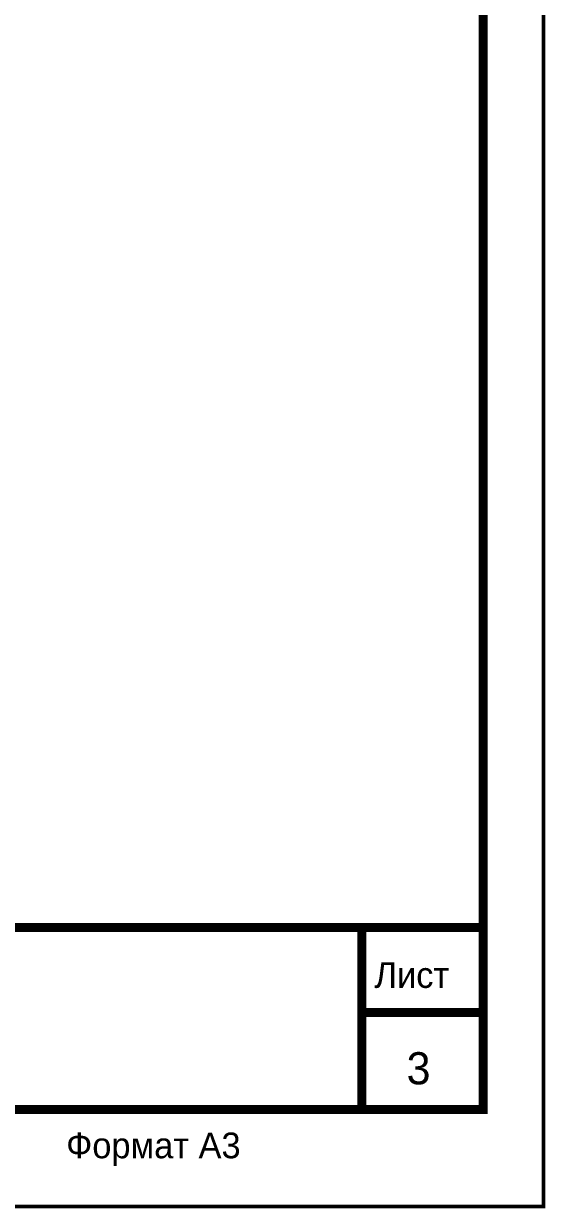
# Model space of a CAD drawing. Header units: millimetres. Extents: x 0 to 420, y 0 to 297.
# Drawn here: x 377 to 420.1, y -0.1 to 97.5 of the extents above; entities that cross this region are included whole.
import ezdxf

# ---------------------------------------------------------------- set-up
doc = ezdxf.new("R2010")
doc.units = ezdxf.units.MM
doc.layers.add('Sheet', color=255, linetype='Continuous')

msp = doc.modelspace()

# ---------------------------------------------------------------- linework, layer by layer
at = {"layer": 'Sheet'}
for points, const_width in [([(0.099, 297), (419.901, 297), (419.901, 0), (0.099, 0), (0.099, 297)], 0.3), ([(0.099, 297), (419.901, 297), (419.901, 0), (0.099, 0), (0.099, 297)], 0.3), ([(0.099, 297), (0.099, 0), (419.901, 0), (419.901, 297), (0.099, 297), (0.099, 297)], 0.0991), ([(0.099, 297), (0.099, 0), (419.901, 0), (419.901, 297), (0.099, 297), (0.099, 297)], 0.0991), ([(20.093, 291.999), (414.919, 291.999), (414.919, 7.998), (20.093, 7.998), (20.093, 291.999)], 0.749), ([(229.994, 23), (414.919, 23), (414.919, 7.998), (229.994, 7.998), (229.994, 23)], 0.749)]:
    msp.add_lwpolyline(points, close=True, dxfattribs=dict(at, const_width=const_width))
at = {"layer": 'Sheet', "const_width": 0.749}
for points in [[(404.922, 23), (404.922, 7.998)], [(404.922, 15.996), (414.919, 15.996)]]:
    msp.add_lwpolyline(points, dxfattribs=at)

# ---------------------------------------------------------------- texts
at = {"layer": 'Sheet'}
for s, height, p in [('Лист', 2.1195, (405.965, 18.016)), ('3', 2.649, (408.613, 10.068)), ('Формат А3', 2.1195, (380.542, 3.974))]:
    msp.add_text(s, height=height, dxfattribs=at).set_placement(p)

doc.saveas('drawing.dxf')
